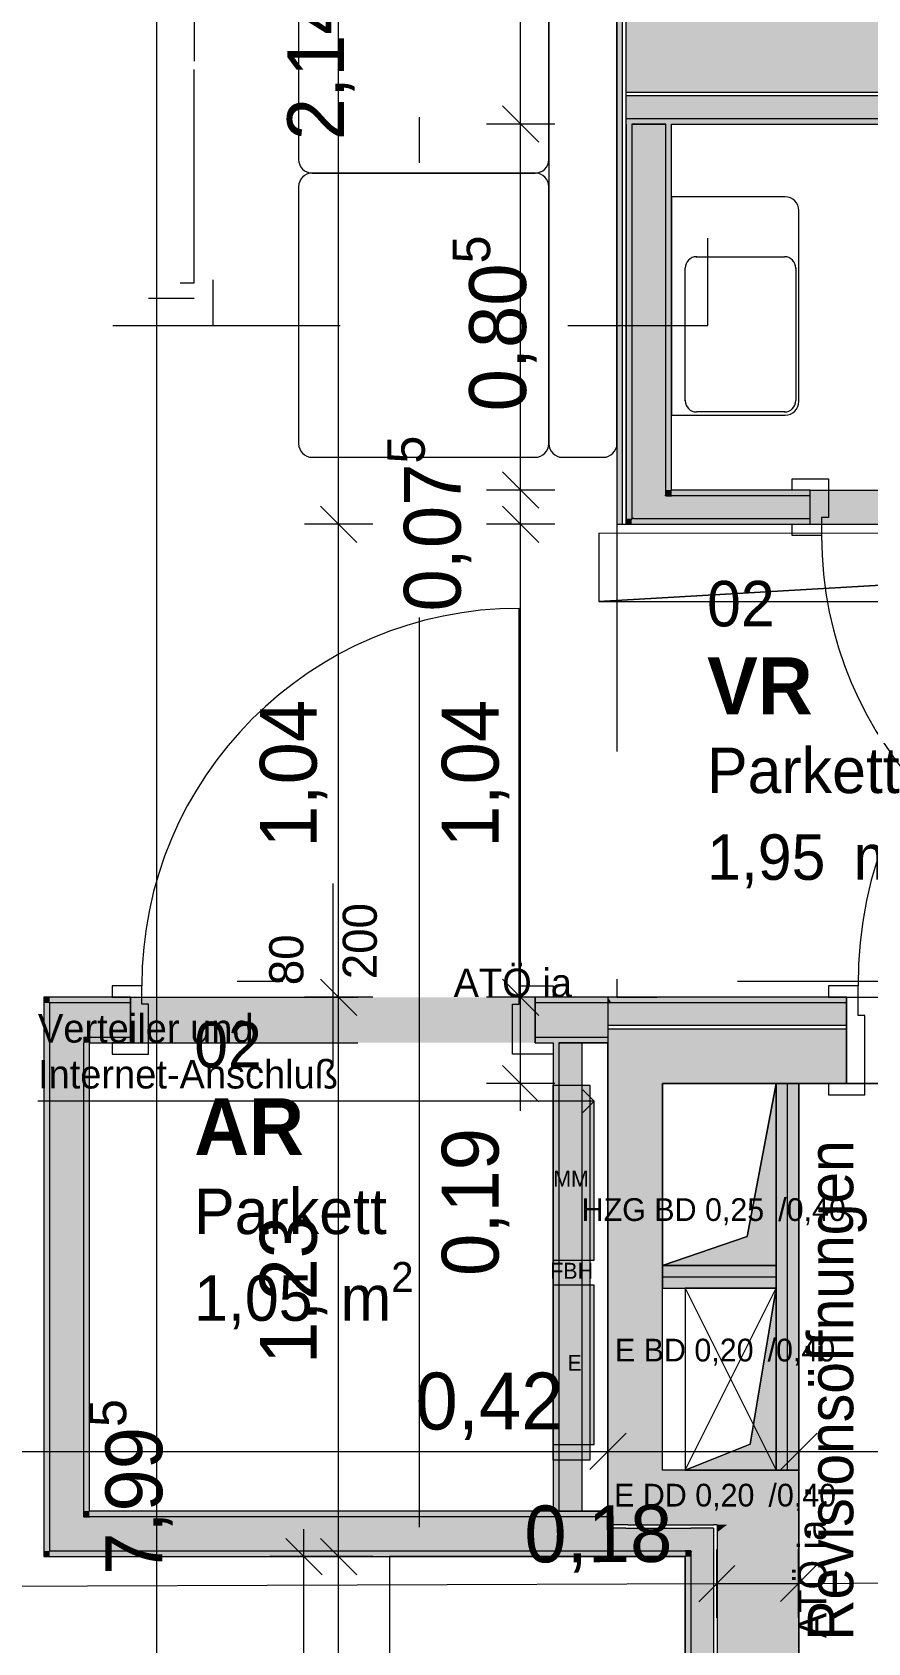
# Model space of a CAD drawing. Header units: metres. Extents: x -3 to 171, y -23 to 41.
# Drawn here: x 5.149 to 6.986, y -7.455 to -3.913 of the extents above; entities that cross this region are included whole.
import ezdxf

# ---------------------------------------------------------------- set-up
doc = ezdxf.new("R2010")
doc.units = ezdxf.units.M
doc.header["$MEASUREMENT"] = 0
for name, pattern in [('Achse', [0.004, 0.002, -0.001, 0, -0.001]), ('Strichlinie eng', [0.002, 0.0015, -0.0005]), ('UNSICHTBAR', [0.4, 0, -0.4]), ('Untersicht', [0.001, 0.0005, -0.0005])]:
    doc.linetypes.add(name, pattern=pattern)
for name, color, linetype in [('5._2.DG PP STG1_1_000 Achsraster', 7, 'Continuous'), ('5._2.DG PP STG1_1_120 Wand Innen tragend', 7, 'Continuous'), ('5._2.DG PP STG1_1_130 Wand Innen', 7, 'Continuous'), ('5._2.DG PP STG1_1_135 Wand Vorsatzschale', 7, 'Continuous'), ('5._2.DG PP STG1_1_170 Schachtwände', 7, 'Continuous'), ('5._2.DG PP STG1_1_220 Bodenaufbau', 7, 'Continuous'), ('5._2.DG PP STG1_1_230 Decke abgehaengt', 7, 'Continuous'), ('5._2.DG PP STG1_1_270 Deckendurchbruchsymbol', 7, 'Continuous'), ('5._2.DG PP STG1_1_310 Dachkonstruktion massiv', 7, 'Continuous'), ('5._2.DG PP STG1_1_325 Dachfenster', 7, 'Continuous'), ('5._2.DG PP STG1_1_510 Möblierung', 7, 'Continuous'), ('5._2.DG PP STG1_1_530 Küche', 7, 'Continuous'), ('5._2.DG PP STG1_1_540 Sanitäreinrichtung', 7, 'Continuous'), ('5._2.DG PP STG1_1_620 Haustechnik Installation', 7, 'Continuous'), ('5._2.DG PP STG1_1_630 Elektrische Installation', 7, 'Continuous'), ('5._2.DG PP STG1_1_810 Raum', 7, 'Continuous'), ('5._2.DG PP STG1_1_815 Raumbegrenzung', 7, 'Continuous'), ('5._2.DG PP STG1_1_915 Allgemein Beschriftung.x', 7, 'Continuous'), ('5._2.DG PP STG1_1_945 Einreichplan Beschriftung', 7, 'Continuous'), ('5._2.DG PP STG1_1_950 Polierplan Bemaßung', 7, 'Continuous'), ('5._2.DG PP STG1_1_950-1 Polierplan Bemaßung Küche', 7, 'Continuous')]:
    doc.layers.add(name, color=color, linetype=linetype)
doc.styles.add('ERSTELLTER_STIL_2', font='')
doc.styles.add('ERSTELLTER_STIL_5', font='', dxfattribs={"width": 0.936868})
doc.styles.add('ERSTELLTER_STIL_6', font='')
doc.styles.get('ERSTELLTER_STIL_2').set_extended_font_data('Eurostile')
doc.styles.get('ERSTELLTER_STIL_5').set_extended_font_data('Eurostile')
doc.styles.get('ERSTELLTER_STIL_6').set_extended_font_data('Eurostile', bold=True)

msp = doc.modelspace()

# ---------------------------------------------------------------- hatches: boundary and pattern name
at = {"layer": '5._2.DG PP STG1_1_120 Wand Innen tragend', "linetype": 'Continuous', "lineweight": 13, "true_color": 0x3f7f02}
for points in [[(6.455, -4.045), (8.445, -4.045), (8.445, -3.865), (6.455, -3.865)], [(6.415, -6.105), (6.415, -6.225), (6.535, -6.225), (6.4592, -6.105)], [(6.4592, -6.105), (6.535, -6.225), (6.535, -6.105)], [(6.94, -6.105), (6.535, -6.105), (6.535, -6.225), (6.94, -6.225)], [(6.535, -7.075), (6.535, -6.225), (6.415, -6.225), (6.415, -7.075)], [(6.415, -7.195), (6.4592, -7.195), (6.535, -7.075), (6.415, -7.075)], [(6.535, -7.075), (6.4592, -7.195), (6.535, -7.195)], [(6.655, -7.075), (6.535, -7.075), (6.535, -7.195), (6.655, -7.195)], [(6.655, -7.075), (6.655, -7.195), (6.6771, -7.195), (6.835, -7.075)], [(6.6771, -7.195), (6.835, -7.195), (6.835, -7.075)], [(6.655, -7.2025), (6.6672, -7.2025), (6.6771, -7.195), (6.655, -7.195)], [(6.835, -10.845), (6.835, -7.195), (6.6771, -7.195), (6.655, -7.2118), (6.655, -10.845)], [(6.655, -7.2118), (6.6672, -7.2025), (6.655, -7.2025)]]:
    msp.add_hatch(color=76, dxfattribs=at).paths.add_polyline_path(points)
at = {"layer": '5._2.DG PP STG1_1_120 Wand Innen tragend', "linetype": 'Continuous', "lineweight": 13, "true_color": 0xffaa00}
for points in [[(6.455, -4.1025), (8.445, -4.1025), (8.445, -4.0525), (6.455, -4.0525)], [(6.4545, -6.0975), (6.4229, -6.0475), (6.415, -6.0475), (6.415, -6.0975)], [(6.4229, -6.0475), (6.4545, -6.0975), (6.94, -6.0975), (6.94, -6.0475)], [(6.4229, -7.2525), (6.4545, -7.2025), (6.415, -7.2025), (6.415, -7.2525)], [(6.5975, -7.2025), (6.4545, -7.2025), (6.4229, -7.2525), (6.5975, -7.2525)], [(6.6475, -7.2025), (6.5975, -7.2025), (6.5975, -7.2525), (6.6014, -7.2525), (6.6475, -7.2175)], [(6.6475, -7.2525), (6.6475, -7.2175), (6.6014, -7.2525)], [(6.5975, -7.2555), (6.6014, -7.2525), (6.5975, -7.2525)], [(6.6475, -10.845), (6.6475, -7.2525), (6.6014, -7.2525), (6.5975, -7.2555), (6.5975, -10.845)]]:
    msp.add_hatch(color=40, dxfattribs=at).paths.add_polyline_path(points)
at = {"layer": '5._2.DG PP STG1_1_120 Wand Innen tragend', "linetype": 'Continuous', "lineweight": 13, "true_color": 0xfb02fe}
for points in [[(6.455, -4.115), (8.445, -4.115), (8.445, -4.1025), (6.455, -4.1025)], [(6.415, -6.0475), (6.4229, -6.0475), (6.415, -6.035)], [(6.415, -6.035), (6.4229, -6.0475), (6.94, -6.0475), (6.94, -6.035)], [(6.4229, -7.2525), (6.415, -7.2525), (6.415, -7.265)], [(6.585, -7.2525), (6.4229, -7.2525), (6.415, -7.265), (6.585, -7.265)], [(6.585, -7.2525), (6.585, -7.265), (6.5975, -7.2555), (6.5975, -7.2525)], [(6.5975, -7.2555), (6.585, -7.265), (6.5975, -7.265)], [(6.5975, -10.845), (6.5975, -7.265), (6.585, -7.265), (6.585, -10.845)]]:
    msp.add_hatch(color=6, dxfattribs=at).paths.add_polyline_path(points)
at = {"layer": '5._2.DG PP STG1_1_130 Wand Innen', "linetype": 'Continuous', "lineweight": 13, "true_color": 0xfb02fe}
for points in [[(6.435, -1.9978), (6.435, -4.995), (6.4475, -4.995), (6.4475, -1.9978)], [(6.4675, -4.9825), (6.4675, -4.115), (6.455, -4.115), (6.455, -4.9825)], [(6.555, -4.92), (6.555, -4.115), (6.5425, -4.115), (6.5425, -4.92)], [(6.555, -4.92), (6.5425, -4.9294), (6.5425, -4.9325), (6.555, -4.9325)], [(6.5425, -4.9294), (6.555, -4.92), (6.5425, -4.92)], [(6.555, -4.92), (6.555, -4.9325), (6.86, -4.9325), (6.86, -4.92)], [(6.4675, -4.9825), (6.455, -4.9825), (6.455, -4.995), (6.4675, -4.9856)], [(6.455, -4.995), (6.4675, -4.995), (6.4675, -4.9856)], [(6.4675, -4.9825), (6.4675, -4.9856), (6.4717, -4.9825)], [(6.4675, -4.9856), (6.4675, -4.995), (6.86, -4.995), (6.86, -4.9825), (6.4717, -4.9825)], [(5.1875, -6.0475), (5.175, -6.035), (5.175, -6.0475)], [(5.1875, -6.035), (5.175, -6.035), (5.1875, -6.0475)], [(5.1875, -7.2525), (5.1875, -6.0475), (5.175, -6.0475), (5.175, -7.2525)], [(5.1875, -6.035), (5.1875, -6.0475), (5.365, -6.0475), (5.365, -6.035)], [(6.255, -6.035), (6.255, -6.0475), (6.415, -6.0475), (6.415, -6.035)], [(5.275, -6.135), (5.2625, -6.1225), (5.2625, -6.135)], [(5.275, -6.1225), (5.2625, -6.1225), (5.275, -6.135)], [(5.365, -6.1225), (5.275, -6.1225), (5.275, -6.135), (5.365, -6.135)], [(6.415, -6.1225), (6.255, -6.1225), (6.255, -6.135), (6.415, -6.135)], [(5.275, -7.165), (5.275, -6.135), (5.2625, -6.135), (5.2625, -7.165)], [(5.275, -7.165), (5.2625, -7.1775), (5.275, -7.1775)], [(5.2625, -7.165), (5.2625, -7.1775), (5.275, -7.165)], [(5.275, -7.1775), (6.415, -7.1775), (6.415, -7.165), (5.275, -7.165)], [(5.1875, -7.2525), (5.175, -7.265), (5.1875, -7.265)], [(5.175, -7.2525), (5.175, -7.265), (5.1875, -7.2525)], [(5.1875, -7.265), (6.415, -7.265), (6.415, -7.2525), (5.1875, -7.2525)]]:
    msp.add_hatch(color=6, dxfattribs=at).paths.add_polyline_path(points)
at = {"layer": '5._2.DG PP STG1_1_130 Wand Innen', "linetype": 'Continuous', "lineweight": 13, "true_color": 0xffaa00}
for points in [[(6.5383, -4.9325), (6.5425, -4.9294), (6.5425, -4.115), (6.4675, -4.115), (6.4675, -4.9325)], [(6.4675, -4.9325), (6.4675, -4.9825), (6.4717, -4.9825), (6.5383, -4.9325)], [(6.5425, -4.9325), (6.5383, -4.9325), (6.4717, -4.9825), (6.5425, -4.9825)], [(6.5425, -4.9294), (6.5383, -4.9325), (6.5425, -4.9325)], [(6.5425, -4.9825), (6.86, -4.9825), (6.86, -4.9325), (6.5425, -4.9325)], [(5.2625, -6.1225), (5.1875, -6.0475), (5.1875, -6.1225)], [(5.2625, -6.0475), (5.1875, -6.0475), (5.2625, -6.1225)], [(5.2625, -6.1225), (5.365, -6.1225), (5.365, -6.0475), (5.2625, -6.0475)], [(6.255, -6.1225), (6.415, -6.1225), (6.415, -6.0475), (6.255, -6.0475)], [(5.2625, -7.1775), (5.2625, -6.1225), (5.1875, -6.1225), (5.1875, -7.1775)], [(5.2625, -7.1775), (5.1875, -7.2525), (5.2625, -7.2525)], [(5.1875, -7.1775), (5.1875, -7.2525), (5.2625, -7.1775)], [(5.2625, -7.2525), (6.415, -7.2525), (6.415, -7.1775), (5.2625, -7.1775)]]:
    msp.add_hatch(color=40, dxfattribs=at).paths.add_polyline_path(points)
at = {"layer": '5._2.DG PP STG1_1_130 Wand Innen', "linetype": 'Continuous', "lineweight": 0, "true_color": 0xffffff}
for points in [[(7.75, -4.995), (7.75, -4.92), (6.86, -4.92), (6.86, -4.995)], [(6.255, -6.135), (6.255, -6.035), (5.365, -6.035), (5.365, -6.135)]]:
    msp.add_hatch(color=7, dxfattribs=at).paths.add_polyline_path(points)
at = {"layer": '5._2.DG PP STG1_1_135 Wand Vorsatzschale', "linetype": 'Continuous', "lineweight": 13, "true_color": 0xfb02fe}
msp.add_hatch(color=6, dxfattribs=at).paths.add_polyline_path([(6.295, -6.135), (6.295, -7.165), (6.3075, -7.165), (6.3075, -6.135)])
at = {"layer": '5._2.DG PP STG1_1_135 Wand Vorsatzschale', "linetype": 'Continuous', "lineweight": 13, "true_color": 0xffaa00}
msp.add_hatch(color=40, dxfattribs=at).paths.add_polyline_path([(6.3075, -6.135), (6.3075, -7.165), (6.3575, -7.165), (6.3575, -6.135)])
at = {"layer": '5._2.DG PP STG1_1_170 Schachtwände', "linetype": 'Continuous', "lineweight": 13, "true_color": 0xfb02fe}
for points in [[(6.81, -7.075), (6.81, -6.225), (6.785, -6.225), (6.785, -7.075)], [(6.835, -7.075), (6.835, -6.225), (6.81, -6.225), (6.81, -7.075)], [(6.535, -6.65), (6.785, -6.65), (6.785, -6.625), (6.535, -6.625)], [(6.535, -6.675), (6.785, -6.675), (6.785, -6.65), (6.535, -6.65)]]:
    msp.add_hatch(color=6, dxfattribs=at).paths.add_polyline_path(points)
at = {"layer": '5._2.DG PP STG1_1_270 Deckendurchbruchsymbol', "linetype": 'Continuous', "lineweight": 0}
for points in [[(6.535, -6.625), (6.785, -6.625), (6.785, -6.225), (6.7211, -6.5611)], [(6.585, -7.075), (6.785, -7.075), (6.785, -6.675), (6.7279, -7.0179)]]:
    msp.add_hatch(color=8, dxfattribs=at).paths.add_polyline_path(points)
at = {"layer": '5._2.DG PP STG1_1_620 Haustechnik Installation', "linetype": 'Continuous', "lineweight": 0, "true_color": 0x3f0000}
msp.add_hatch(color=18, dxfattribs=at).paths.add_polyline_path([(6.375, -6.2283), (6.295, -6.2283), (6.295, -7.0533), (6.375, -7.0533)])
at = {"layer": '5._2.DG PP STG1_1_630 Elektrische Installation', "linetype": 'Continuous', "lineweight": 0, "true_color": 0x3f1b00}
for points in [[(6.385, -6.2633), (6.295, -6.2633), (6.295, -6.6133), (6.385, -6.6133)], [(6.385, -6.6683), (6.295, -6.6683), (6.295, -7.0183), (6.385, -7.0183)]]:
    msp.add_hatch(color=28, dxfattribs=at).paths.add_polyline_path(points)

# ---------------------------------------------------------------- linework, layer by layer
at = {"layer": '5._2.DG PP STG1_1_000 Achsraster', "color": 5, "linetype": 'Achse', "lineweight": 0, "ltscale": 1000}
for p, q in [((6, 3), (6, -22.5231)), ((-1.5, -6), (21, -6))]:
    msp.add_line(p, q, dxfattribs=at)
at = {"layer": '5._2.DG PP STG1_1_120 Wand Innen tragend', "color": 7, "linetype": 'Continuous', "lineweight": 18, "ltscale": 1000}
for p, q in [((6.455, -4.045), (8.445, -4.045)), ((6.4592, -6.105), (6.415, -6.105)), ((6.535, -6.105), (6.4592, -6.105)), ((6.94, -6.105), (6.535, -6.105)), ((6.94, -6.225), (6.94, -6.105)), ((6.94, -6.225), (6.94, -6.105)), ((6.94, -6.225), (6.94, -6.105)), ((6.4592, -7.195), (6.415, -7.195)), ((6.4592, -7.195), (6.415, -7.195)), ((6.4592, -7.195), (6.535, -7.195)), ((6.4592, -7.195), (6.535, -7.195)), ((6.535, -7.195), (6.6475, -7.195)), ((6.655, -7.195), (6.6475, -7.195)), ((6.655, -7.195), (6.6475, -7.195)), ((6.655, -7.195), (6.655, -7.2025)), ((6.655, -7.2025), (6.655, -7.2118)), ((6.655, -7.2118), (6.655, -10.845))]:
    msp.add_line(p, q, dxfattribs=at)
at = {"layer": '5._2.DG PP STG1_1_120 Wand Innen tragend', "color": 7, "linetype": 'Continuous', "lineweight": 13, "ltscale": 1000}
for p, q in [((6.455, -4.0525), (8.445, -4.0525)), ((6.455, -4.1025), (8.445, -4.1025)), ((6.965, -6.01), (6.9, -6.01)), ((6.9, -6.01), (6.9, -6.035)), ((6.965, -6.075), (6.965, -6.01)), ((6.4229, -6.0475), (6.415, -6.0475)), ((6.94, -6.0475), (6.4229, -6.0475)), ((6.9, -6.035), (6.94, -6.035)), ((6.94, -6.0475), (6.94, -6.035)), ((6.94, -6.035), (6.94, -6.225)), ((6.94, -6.0475), (6.94, -6.035)), ((6.94, -6.0475), (6.94, -6.035)), ((6.94, -6.0975), (6.94, -6.0475)), ((6.94, -6.0975), (6.94, -6.0475)), ((6.94, -6.0975), (6.94, -6.0475)), ((6.98, -6.075), (6.965, -6.075)), ((6.98, -6.25), (6.98, -6.075)), ((6.4545, -6.0975), (6.415, -6.0975)), ((6.94, -6.0975), (6.4545, -6.0975)), ((6.94, -6.105), (6.94, -6.0975)), ((6.94, -6.105), (6.94, -6.0975)), ((6.94, -6.105), (6.94, -6.0975)), ((6.94, -6.225), (6.9, -6.225)), ((6.9, -6.225), (6.9, -6.25)), ((6.9, -6.25), (6.98, -6.25)), ((6.4545, -7.2025), (6.415, -7.2025)), ((6.4545, -7.2025), (6.5975, -7.2025)), ((6.6475, -7.2025), (6.5975, -7.2025)), ((6.6475, -7.2025), (6.5975, -7.2025)), ((6.6475, -7.2025), (6.6475, -7.2175)), ((6.6475, -7.2175), (6.6475, -10.845)), ((6.4229, -7.2525), (6.415, -7.2525)), ((6.4229, -7.2525), (6.585, -7.2525)), ((6.5975, -7.2525), (6.585, -7.2525)), ((6.5975, -7.2525), (6.585, -7.2525)), ((6.5975, -7.2525), (6.5975, -7.2555)), ((6.5975, -7.2555), (6.5975, -10.845))]:
    msp.add_line(p, q, dxfattribs=at)
at = {"layer": '5._2.DG PP STG1_1_120 Wand Innen tragend', "color": 8, "linetype": 'Continuous', "lineweight": 13, "ltscale": 1000}
for p, q in [((6.94, -6.035), (7.93, -6.035)), ((6.94, -6.225), (7.93, -6.225))]:
    msp.add_line(p, q, dxfattribs=at)
at = {"layer": '5._2.DG PP STG1_1_120 Wand Innen tragend', "color": 7, "linetype": 'Continuous', "lineweight": 18, "ltscale": 1000, "flags": 128}
for points in [[(6.455, -4.045), (6.455, -3.865)], [(6.415, -6.105), (6.415, -6.225)], [(6.415, -6.225), (6.415, -7.195)], [(6.535, -6.225), (6.94, -6.225)], [(6.535, -7.075), (6.535, -6.225)], [(6.655, -7.075), (6.535, -7.075)], [(6.835, -7.075), (6.655, -7.075)], [(6.835, -8.775), (6.835, -7.075)]]:
    msp.add_lwpolyline(points, dxfattribs=at)
at = {"layer": '5._2.DG PP STG1_1_120 Wand Innen tragend', "color": 7, "linetype": 'Continuous', "lineweight": 13, "ltscale": 1000, "flags": 128}
for points in [[(6.455, -4.0525), (6.455, -4.045)], [(6.455, -4.1025), (6.455, -4.0525)], [(6.455, -4.115), (6.455, -4.1025)], [(6.4675, -4.115), (6.5425, -4.115)], [(6.555, -4.115), (8.245, -4.115)], [(6.415, -6.035), (6.415, -6.0475)], [(6.94, -6.035), (6.415, -6.035)], [(6.415, -6.0475), (6.415, -6.0975)], [(6.415, -6.0975), (6.415, -6.105)], [(6.415, -7.2025), (6.415, -7.195)], [(6.415, -7.2525), (6.415, -7.2025)], [(6.415, -7.265), (6.415, -7.2525)], [(6.415, -7.265), (6.585, -7.265)], [(6.585, -7.265), (6.585, -10.845)]]:
    msp.add_lwpolyline(points, dxfattribs=at)
at = {"layer": '5._2.DG PP STG1_1_120 Wand Innen tragend', "color": 7, "linetype": 'Continuous', "lineweight": 13, "ltscale": 1000}
msp.add_arc((7.895, -6.01), 0.93, 90, 180, dxfattribs=at)
at = {"layer": '5._2.DG PP STG1_1_130 Wand Innen', "color": 7, "linetype": 'Continuous', "lineweight": 18, "ltscale": 1000}
for p, q in [((6.4475, -4.995), (6.4475, -1.9978)), ((6.4675, -4.115), (6.4675, -4.9325)), ((6.5425, -4.9294), (6.5425, -4.115)), ((6.86, -4.9325), (6.86, -4.92)), ((6.86, -4.9325), (6.86, -4.92)), ((6.86, -4.9325), (6.86, -4.92)), ((6.4675, -4.9325), (6.4675, -4.9825)), ((6.5425, -4.9325), (6.5425, -4.9294)), ((6.5425, -4.9325), (6.555, -4.9325)), ((6.5425, -4.9325), (6.555, -4.9325)), ((6.86, -4.9325), (6.555, -4.9325)), ((6.86, -4.9825), (6.86, -4.9325)), ((6.86, -4.9825), (6.86, -4.9325)), ((6.86, -4.9825), (6.86, -4.9325)), ((6.4717, -4.9825), (6.4675, -4.9825)), ((6.4717, -4.9825), (6.4675, -4.9825)), ((6.4717, -4.9825), (6.5425, -4.9825)), ((6.4717, -4.9825), (6.5425, -4.9825)), ((6.5425, -4.9825), (6.86, -4.9825)), ((6.86, -4.995), (6.86, -4.9825)), ((6.86, -4.995), (6.86, -4.9825)), ((6.86, -4.995), (6.86, -4.9825)), ((5.1875, -6.0475), (5.1875, -6.1225)), ((5.2625, -6.0475), (5.1875, -6.0475)), ((5.1875, -6.0475), (5.1875, -6.1225)), ((5.365, -6.0475), (5.2625, -6.0475)), ((5.365, -6.0475), (5.365, -6.035)), ((5.365, -6.0475), (5.365, -6.035)), ((5.365, -6.0475), (5.365, -6.035)), ((5.365, -6.1225), (5.365, -6.0475)), ((5.365, -6.1225), (5.365, -6.0475)), ((5.365, -6.1225), (5.365, -6.0475)), ((6.255, -6.0475), (6.255, -6.035)), ((6.255, -6.0475), (6.255, -6.035)), ((6.255, -6.0475), (6.255, -6.035)), ((6.415, -6.0475), (6.255, -6.0475)), ((6.255, -6.1225), (6.255, -6.0475)), ((6.255, -6.1225), (6.255, -6.0475)), ((6.255, -6.1225), (6.255, -6.0475)), ((5.1875, -6.1225), (5.1875, -7.1775)), ((5.2625, -6.1225), (5.2625, -6.135)), ((5.2625, -6.1225), (5.365, -6.1225)), ((5.2625, -6.1225), (5.2625, -6.135)), ((5.365, -6.135), (5.365, -6.1225)), ((5.365, -6.135), (5.365, -6.1225)), ((5.365, -6.135), (5.365, -6.1225)), ((6.255, -6.1225), (6.415, -6.1225)), ((6.255, -6.135), (6.255, -6.1225)), ((6.255, -6.135), (6.255, -6.1225)), ((6.255, -6.135), (6.255, -6.1225)), ((5.2625, -7.1775), (5.2625, -6.135)), ((5.1875, -7.1775), (5.1875, -7.2525)), ((5.2625, -7.1775), (5.275, -7.1775)), ((5.2625, -7.1775), (5.275, -7.1775)), ((6.415, -7.1775), (5.275, -7.1775)), ((5.1875, -7.2525), (5.2625, -7.2525)), ((5.1875, -7.2525), (5.2625, -7.2525)), ((5.2625, -7.2525), (6.415, -7.2525))]:
    msp.add_line(p, q, dxfattribs=at)
at = {"layer": '5._2.DG PP STG1_1_130 Wand Innen', "color": 7, "linetype": 'Continuous', "lineweight": 13, "ltscale": 1000}
for p, q in [((6.82, -4.92), (6.82, -4.895)), ((6.82, -4.895), (6.9, -4.895)), ((6.86, -4.92), (6.82, -4.92)), ((6.86, -4.995), (6.86, -4.92)), ((6.9, -4.895), (6.9, -4.98)), ((6.9, -4.98), (6.885, -4.98)), ((6.885, -4.98), (6.885, -5.02)), ((6.82, -5.02), (6.82, -4.995)), ((6.82, -4.995), (6.86, -4.995)), ((6.885, -5.02), (6.82, -5.02)), ((6.22, -6.01), (6.22, -5.18)), ((5.81, -5.785), (5.81, -6.185)), ((5.39, -6.01), (5.325, -6.01)), ((5.325, -6.01), (5.325, -6.035)), ((5.39, -6.05), (5.39, -6.01)), ((6.22, -6.05), (6.22, -6.01)), ((6.22, -6.01), (6.295, -6.01)), ((6.295, -6.01), (6.295, -6.035)), ((5.325, -6.035), (5.365, -6.035)), ((5.365, -6.035), (5.365, -6.135)), ((5.405, -6.05), (5.39, -6.05)), ((5.405, -6.16), (5.405, -6.05)), ((6.205, -6.16), (6.205, -6.05)), ((6.205, -6.05), (6.22, -6.05)), ((6.295, -6.035), (6.255, -6.035)), ((6.255, -6.035), (6.255, -6.135)), ((5.365, -6.135), (5.325, -6.135)), ((5.325, -6.135), (5.325, -6.16)), ((5.325, -6.16), (5.405, -6.16)), ((6.295, -6.16), (6.205, -6.16)), ((6.255, -6.135), (6.295, -6.135)), ((6.295, -6.135), (6.295, -6.16))]:
    msp.add_line(p, q, dxfattribs=at)
at = {"layer": '5._2.DG PP STG1_1_130 Wand Innen', "color": 8, "linetype": 'Untersicht', "lineweight": 13, "ltscale": 1000}
for p, q in [((6.86, -4.92), (7.75, -4.92)), ((6.86, -4.995), (7.75, -4.995)), ((5.365, -6.035), (6.255, -6.035)), ((5.365, -6.135), (6.255, -6.135))]:
    msp.add_line(p, q, dxfattribs=at)
at = {"layer": '5._2.DG PP STG1_1_130 Wand Innen', "color": 7, "linetype": 'Continuous', "lineweight": 18, "ltscale": 1000, "flags": 128}
for points in [[(6.435, -1.9978), (6.435, -4.995)], [(6.455, -4.995), (6.455, -1.9978)], [(6.455, -4.115), (6.455, -4.995)], [(6.5425, -4.115), (6.4675, -4.115)], [(6.555, -4.92), (6.555, -4.115)], [(6.86, -4.92), (6.555, -4.92)], [(6.435, -4.995), (6.4475, -4.995)], [(6.4475, -4.995), (6.455, -4.995)], [(6.455, -4.995), (6.4675, -4.995)], [(6.4675, -4.995), (6.86, -4.995)], [(5.175, -6.035), (5.175, -6.0475)], [(5.365, -6.035), (5.175, -6.035)], [(5.175, -6.0475), (5.175, -7.265)], [(6.415, -6.035), (6.255, -6.035)], [(6.415, -6.035), (6.415, -6.0475)], [(6.415, -6.0475), (6.415, -6.1225)], [(6.415, -6.1225), (6.415, -6.135)], [(5.275, -6.135), (5.365, -6.135)], [(5.275, -7.165), (5.275, -6.135)], [(6.255, -6.135), (6.295, -6.135)], [(6.3075, -6.135), (6.415, -6.135)], [(6.415, -7.165), (5.275, -7.165)], [(6.415, -7.1775), (6.415, -7.165)], [(6.415, -7.2525), (6.415, -7.1775)], [(6.415, -7.265), (6.415, -7.2525)], [(5.175, -7.265), (5.1875, -7.265)], [(5.1875, -7.265), (6.415, -7.265)]]:
    msp.add_lwpolyline(points, dxfattribs=at)
at = {"layer": '5._2.DG PP STG1_1_130 Wand Innen', "color": 7, "linetype": 'Continuous', "lineweight": 13, "ltscale": 1000}
for centre, start, end in [((7.715, -5.02), 180, 270), ((6.22, -6.01), 90, 180)]:
    msp.add_arc(centre, 0.83, start, end, dxfattribs=at)
at = {"layer": '5._2.DG PP STG1_1_135 Wand Vorsatzschale', "color": 7, "linetype": 'Continuous', "lineweight": 18, "ltscale": 1000}
for p, q in [((6.3075, -6.135), (6.3075, -7.165)), ((6.3575, -6.135), (6.3575, -7.165))]:
    msp.add_line(p, q, dxfattribs=at)
at = {"layer": '5._2.DG PP STG1_1_135 Wand Vorsatzschale', "color": 7, "linetype": 'Continuous', "lineweight": 18, "ltscale": 1000, "flags": 128}
for points in [[(6.295, -6.135), (6.295, -7.165)], [(6.415, -6.135), (6.3075, -6.135)], [(6.415, -7.165), (6.415, -6.135)], [(6.295, -7.165), (6.415, -7.165)]]:
    msp.add_lwpolyline(points, dxfattribs=at)
at = {"layer": '5._2.DG PP STG1_1_170 Schachtwände', "color": 7, "linetype": 'Continuous', "lineweight": 18, "ltscale": 1000}
for p, q in [((6.81, -7.075), (6.81, -6.225)), ((6.535, -6.65), (6.785, -6.65))]:
    msp.add_line(p, q, dxfattribs=at)
at = {"layer": '5._2.DG PP STG1_1_170 Schachtwände', "color": 7, "linetype": 'Continuous', "lineweight": 18, "ltscale": 1000, "flags": 128}
for points in [[(6.835, -6.225), (6.785, -6.225)], [(6.785, -6.225), (6.785, -7.075)], [(6.835, -7.075), (6.835, -6.225)], [(6.785, -6.625), (6.535, -6.625)], [(6.535, -6.625), (6.535, -6.675)], [(6.785, -6.675), (6.785, -6.625)], [(6.535, -6.675), (6.785, -6.675)], [(6.785, -7.075), (6.835, -7.075)]]:
    msp.add_lwpolyline(points, dxfattribs=at)
at = {"layer": '5._2.DG PP STG1_1_220 Bodenaufbau', "color": 7, "linetype": 'Continuous', "lineweight": 13, "ltscale": 1000, "true_color": 0xf4f4f4, "flags": 128}
for points in [[(11.975, -8.775), (6.835, -8.775), (6.835, -6.225), (8.295, -6.225), (8.295, -5.925), (8.745, -5.925), (8.745, -3.865), (11.085, -3.865), (11.085, -6.225), (10.925, -6.225), (10.925, -7.535), (11.975, -7.535)], [(7.985, -6.225), (6.835, -6.225), (6.835, -8.775), (8.055, -8.775), (8.055, -7.555), (7.985, -7.555)]]:
    msp.add_lwpolyline(points, close=True, dxfattribs=at)
at = {"layer": '5._2.DG PP STG1_1_230 Decke abgehaengt', "color": 8, "linetype": 'Untersicht', "lineweight": 13, "ltscale": 1000, "flags": 128}
msp.add_lwpolyline([(6.835, -8.775), (8.1691, -8.775), (8.1691, -7.535), (8.925, -7.535), (8.925, -6.225), (6.835, -6.225)], close=True, dxfattribs=at)
at = {"layer": '5._2.DG PP STG1_1_270 Deckendurchbruchsymbol', "color": 7, "linetype": 'Strichlinie eng', "lineweight": 13, "ltscale": 1000}
for p, q in [((6.585, -7.075), (6.785, -6.675)), ((6.585, -6.675), (6.785, -7.075))]:
    msp.add_line(p, q, dxfattribs=at)
at = {"layer": '5._2.DG PP STG1_1_270 Deckendurchbruchsymbol', "color": 1, "linetype": 'Continuous', "lineweight": 0, "ltscale": 1000, "flags": 128}
for points in [[(8.333, -5.0531), (8.445, -5.0151), (6.395, -5.015), (6.395, -5.165)], [(6.395, -5.165), (8.445, -5.1651), (8.445, -5.0151), (8.333, -5.0531)]]:
    msp.add_lwpolyline(points, close=True, dxfattribs=at)
at = {"layer": '5._2.DG PP STG1_1_270 Deckendurchbruchsymbol', "color": 7, "linetype": 'Continuous', "lineweight": 13, "ltscale": 1000, "flags": 128}
for points in [[(6.7211, -6.5611), (6.785, -6.225), (6.535, -6.225), (6.535, -6.625)], [(6.535, -6.625), (6.785, -6.625), (6.785, -6.225), (6.7211, -6.5611)], [(6.7279, -7.0179), (6.785, -6.675), (6.585, -6.675), (6.585, -7.075)], [(6.585, -7.075), (6.785, -7.075), (6.785, -6.675), (6.7279, -7.0179)]]:
    msp.add_lwpolyline(points, close=True, dxfattribs=at)
at = {"layer": '5._2.DG PP STG1_1_270 Deckendurchbruchsymbol', "color": 7, "linetype": 'Strichlinie eng', "lineweight": 13, "ltscale": 1000, "flags": 128}
msp.add_lwpolyline([(6.785, -7.075), (6.785, -6.675), (6.585, -6.675), (6.585, -7.075)], close=True, dxfattribs=at)
at = {"layer": '5._2.DG PP STG1_1_310 Dachkonstruktion massiv', "color": 8, "linetype": 'Untersicht', "lineweight": 13, "ltscale": 1000, "flags": 128}
for points in [[(0.324, -3.8478), (1.075, -3.8478), (1.075, -4.4643), (2.775, -4.4643), (2.775, -3.8478), (3.805, -3.8478), (3.805, -4.4643), (5.505, -4.4643), (5.505, -3.8478), (6.455, -3.8478)], [(0.3266, -4.5578), (6.635, -4.5578), (6.635, -3.8478)]]:
    msp.add_lwpolyline(points, dxfattribs=at)
at = {"layer": '5._2.DG PP STG1_1_325 Dachfenster', "color": 255, "linetype": 'UNSICHTBAR', "lineweight": 13, "ltscale": 1000, "flags": 128}
for points in [[(5.5469, -4.5578), (5.5469, -2.8478)], [(5.505, -3.8769), (5.505, -4.4988)], [(5.505, -4.4988), (3.805, -4.4988)], [(3.7669, -4.5578), (5.5469, -4.5578)], [(3.7669, -4.5596), (5.5469, -4.5596)], [(5.5469, -4.5596), (5.5469, -4.5578)]]:
    msp.add_lwpolyline(points, dxfattribs=at)
at = {"layer": '5._2.DG PP STG1_1_510 Möblierung', "color": 8, "linetype": 'Continuous', "lineweight": 13, "ltscale": 1000, "true_color": 0x7e7f7f}
for p, q in [((5.735, -3.6278), (5.735, -4.1928)), ((6.285, -4.1928), (6.285, -3.6278)), ((6.285, -3.6278), (6.285, -4.8178)), ((6.435, -4.8178), (6.435, -3.6278)), ((5.765, -4.2228), (6.255, -4.2228)), ((6.255, -4.2228), (5.765, -4.2228)), ((5.735, -4.2528), (5.735, -4.8178)), ((6.285, -4.8178), (6.285, -4.2528)), ((5.765, -4.8478), (6.255, -4.8478)), ((6.315, -4.8478), (6.405, -4.8478))]:
    msp.add_line(p, q, dxfattribs=at)
for centre, start, end in [((5.765, -4.1928), 180, 270), ((6.255, -4.1928), 270, 0), ((5.765, -4.2528), 90, 180), ((6.255, -4.2528), 0, 90), ((5.765, -4.8178), 180, 270), ((6.255, -4.8178), 270, 0), ((6.315, -4.8178), 180, 270), ((6.405, -4.8178), 270, 0)]:
    msp.add_arc(centre, 0.03, start, end, dxfattribs=at)
at = {"layer": '5._2.DG PP STG1_1_530 Küche', "color": 150, "linetype": 'Continuous', "lineweight": 13, "ltscale": 1000, "true_color": 0x0f7ffe, "flags": 128}
msp.add_lwpolyline([(5.935, -7.265), (5.935, -7.865), (6.585, -7.865), (6.585, -7.265)], close=True, dxfattribs=at)
at = {"layer": '5._2.DG PP STG1_1_540 Sanitäreinrichtung', "color": 150, "linetype": 'Continuous', "lineweight": 13, "ltscale": 1000, "true_color": 0x0f7ffe}
for p, q in [((6.61, -4.4069), (6.8031, -4.4069)), ((6.585, -4.7232), (6.585, -4.4318)), ((6.8282, -4.4318), (6.8282, -4.7232)), ((6.8031, -4.7481), (6.61, -4.7481))]:
    msp.add_line(p, q, dxfattribs=at)
at = {"layer": '5._2.DG PP STG1_1_540 Sanitäreinrichtung', "color": 150, "linetype": 'Continuous', "lineweight": 13, "ltscale": 1000, "true_color": 0x0f7ffe, "flags": 128}
msp.add_lwpolyline([(6.555, -4.275), (6.555, -4.755), (6.805, -4.755, 0.414214), (6.835, -4.725), (6.835, -4.305, 0.414214), (6.805, -4.275)], format="xyb", close=True, dxfattribs=at)
at = {"layer": '5._2.DG PP STG1_1_540 Sanitäreinrichtung', "color": 150, "linetype": 'Continuous', "lineweight": 13, "ltscale": 1000, "true_color": 0x0f7ffe}
for centre, start, end in [((6.61, -4.4318), 90, 180), ((6.8031, -4.4318), 0, 90), ((6.61, -4.7232), 180, 270), ((6.8031, -4.7232), 270, 0)]:
    msp.add_arc(centre, 0.025, start, end, dxfattribs=at)
for p in [(6.61, -4.4069), (6.8282, -4.4318), (6.585, -4.7232), (6.8031, -4.7481)]:
    msp.add_point(p, dxfattribs=at)
at = {"layer": '5._2.DG PP STG1_1_620 Haustechnik Installation', "color": 7, "linetype": 'Continuous', "lineweight": 13, "ltscale": 1000}
for p, q in [((6.295, -7.0533), (6.295, -6.2283)), ((6.295, -6.2283), (6.375, -6.2283)), ((6.375, -6.2283), (6.375, -7.0533)), ((6.375, -7.0533), (6.295, -7.0533))]:
    msp.add_line(p, q, dxfattribs=at)
at = {"layer": '5._2.DG PP STG1_1_630 Elektrische Installation', "color": 7, "linetype": 'Continuous', "lineweight": 13, "ltscale": 1000, "flags": 128}
for points in [[(6.385, -6.2633), (6.295, -6.2633), (6.295, -6.6133), (6.385, -6.6133)], [(6.385, -6.6683), (6.295, -6.6683), (6.295, -7.0183), (6.385, -7.0183)]]:
    msp.add_lwpolyline(points, close=True, dxfattribs=at)
at = {"layer": '5._2.DG PP STG1_1_815 Raumbegrenzung', "color": 8, "linetype": 'Continuous', "lineweight": 13, "ltscale": 1000}
msp.add_line((6.455, -4.045), (6.455, -1.705), dxfattribs=at)
at = {"layer": '5._2.DG PP STG1_1_815 Raumbegrenzung', "color": 8, "linetype": 'Untersicht', "lineweight": 13, "ltscale": 1000, "flags": 128}
msp.add_lwpolyline([(6.435, -4.995), (6.435, -6.035), (6.5237, -6.035)], dxfattribs=at)
at = {"layer": '5._2.DG PP STG1_1_945 Einreichplan Beschriftung', "color": 92, "linetype": 'Continuous', "lineweight": 13, "ltscale": 1000}
for p, q in [((5.8524, -6.2633), (5.1619, -6.2633)), ((6.2321, -6.2633), (5.8524, -6.2633)), ((6.385, -6.2633), (6.2321, -6.2633)), ((6.385, -6.2633), (6.36, -6.2383)), ((6.385, -6.2633), (6.36, -6.2883))]:
    msp.add_line(p, q, dxfattribs=at)
at = {"layer": '5._2.DG PP STG1_1_950 Polierplan Bemaßung', "color": 76, "linetype": 'Continuous', "lineweight": 13, "ltscale": 1000, "true_color": 0x3f7f02}
for p, q in [((5.423, -10.845), (5.423, -2.8478)), ((6.6549, -7.3995), (6.6544, -7.2495)), ((6.8344, -7.3988), (6.8339, -7.2488)), ((6.6945, -7.2844), (6.6148, -7.3647)), ((6.874, -7.2837), (6.7943, -7.364)), ((0.3369, -7.3477), (6.6547, -7.3245)), ((6.6547, -7.3245), (6.8342, -7.3238)), ((6.8342, -7.3238), (10.9248, -7.3088))]:
    msp.add_line(p, q, dxfattribs=at)
at = {"layer": '5._2.DG PP STG1_1_950 Polierplan Bemaßung', "color": 6, "linetype": 'Continuous', "lineweight": 13, "ltscale": 1000, "true_color": 0xfb02fe}
for p, q in [((5.823, -4.995), (5.823, -2.8478)), ((6.223, -4.115), (6.223, -3.865)), ((6.183, -4.075), (6.263, -4.155)), ((6.298, -4.115), (6.148, -4.115)), ((6.223, -4.92), (6.223, -4.115)), ((6.183, -4.88), (6.263, -4.96)), ((6.298, -4.92), (6.148, -4.92)), ((6.223, -4.995), (6.223, -4.92)), ((5.783, -4.955), (5.863, -5.035)), ((6.183, -4.955), (6.263, -5.035)), ((5.898, -4.995), (5.748, -4.995)), ((5.823, -6.035), (5.823, -4.995)), ((6.298, -4.995), (6.148, -4.995)), ((6.223, -6.035), (6.223, -4.995)), ((5.783, -5.995), (5.863, -6.075)), ((6.183, -5.995), (6.263, -6.075)), ((5.898, -6.035), (5.748, -6.035)), ((5.823, -7.265), (5.823, -6.035)), ((6.298, -6.035), (6.148, -6.035)), ((6.223, -6.225), (6.223, -6.035)), ((6.183, -6.185), (6.263, -6.265)), ((6.298, -6.225), (6.148, -6.225)), ((6.223, -6.285), (6.223, -6.225)), ((6.415, -7.1087), (6.415, -6.9587)), ((6.835, -7.1087), (6.835, -6.9587)), ((6.455, -6.9937), (6.375, -7.0737)), ((6.875, -6.9937), (6.795, -7.0737)), ((3.755, -7.0337), (6.415, -7.0337)), ((6.415, -7.0337), (6.835, -7.0337)), ((6.835, -7.0337), (18.9617, -7.0337)), ((5.783, -7.225), (5.863, -7.305)), ((5.898, -7.265), (5.748, -7.265)), ((5.823, -10.845), (5.823, -7.265))]:
    msp.add_line(p, q, dxfattribs=at)
at = {"layer": '5._2.DG PP STG1_1_950-1 Polierplan Bemaßung Küche', "color": 150, "linetype": 'Continuous', "lineweight": 13, "ltscale": 1000, "true_color": 0x0f7ffe}
for p, q in [((5.7468, -7.265), (5.7468, -7.205)), ((5.7868, -7.305), (5.7068, -7.225)), ((5.8218, -7.265), (5.6718, -7.265)), ((5.7468, -10.845), (5.7468, -7.265))]:
    msp.add_line(p, q, dxfattribs=at)

# ---------------------------------------------------------------- texts
at = {"layer": '5._2.DG PP STG1_1_130 Wand Innen', "color": 7, "linetype": 'Continuous', "lineweight": 13, "char_height": 0.075, "attachment_point": 9, "rotation": 90, "style": 'ERSTELLTER_STIL_2'}
for s, insert in [('\\A1;{\\pqr;\\pt0;\\fEurostile|b0|i0|c0|p0;\\W1.000000;200}', (5.908, -5.828)), ('\\A1;{\\pqr;\\pt0;\\fEurostile|b0|i0|c0|p0;\\W1.000000;80}', (5.7464, -5.897))]:
    msp.add_mtext(s, dxfattribs=dict(at, insert=insert))
at = {"layer": '5._2.DG PP STG1_1_270 Deckendurchbruchsymbol', "color": 1, "linetype": 'Continuous', "lineweight": 0, "char_height": 0.05, "attachment_point": 8, "style": 'ERSTELLTER_STIL_2'}
for s, insert in [('\\A1;{\\pqc;\\pt0;\\fEurostile|b0|i0|c0|p0;\\W1.000000;HZG BD 0,25\\fEurostile|b0|i0|c0|p0;\\W1.000000;\\A1{\\H.66x;\\S^  ;}\\fEurostile|b0|i0|c0|p0;\\W1.000000; /0,40\\fEurostile|b0|i0|c0|p0;\\W1.000000;\\A1{\\H.66x;\\S^  ;}\\fEurostile|b0|i0|c0|p0;\\W1.000000;\\fEurostile|b0|i0|c0|p0;\\W1.000000;\\A1{\\H.66x;\\S^  ;}}', (6.66, -6.5416)), ('\\A1;{\\pqc;\\pt0;\\fEurostile|b0|i0|c0|p0;\\W1.000000;E BD 0,20\\fEurostile|b0|i0|c0|p0;\\W1.000000;\\A1{\\H.66x;\\S^  ;}\\fEurostile|b0|i0|c0|p0;\\W1.000000; /0,40\\fEurostile|b0|i0|c0|p0;\\W1.000000;\\A1{\\H.66x;\\S^  ;}\\fEurostile|b0|i0|c0|p0;\\W1.000000;\\fEurostile|b0|i0|c0|p0;\\W1.000000;\\A1{\\H.66x;\\S^  ;}}', (6.685, -6.8505)), ('\\A1;{\\pqc;\\pt0;\\fEurostile|b0|i0|c0|p0;\\W1.000000;E DD 0,20\\fEurostile|b0|i0|c0|p0;\\W1.000000;\\A1{\\H.66x;\\S^  ;}\\fEurostile|b0|i0|c0|p0;\\W1.000000; /0,40\\fEurostile|b0|i0|c0|p0;\\W1.000000;\\A1{\\H.66x;\\S^  ;}\\fEurostile|b0|i0|c0|p0;\\W1.000000;\\fEurostile|b0|i0|c0|p0;\\W1.000000;\\A1{\\H.66x;\\S^  ;}}', (6.685, -7.1695))]:
    msp.add_mtext(s, dxfattribs=dict(at, insert=insert))
at = {"layer": '5._2.DG PP STG1_1_620 Haustechnik Installation', "color": 7, "linetype": 'Continuous', "lineweight": 13, "insert": (6.2885, -6.6365), "char_height": 0.035, "attachment_point": 4, "style": 'ERSTELLTER_STIL_2'}
msp.add_mtext('\\A1;{\\pql;\\fEurostile|b0|i0|c0|p0;\\W1.000000;FBH}', dxfattribs=at)
at = {"layer": '5._2.DG PP STG1_1_630 Elektrische Installation', "color": 7, "linetype": 'Continuous', "lineweight": 13, "char_height": 0.035, "attachment_point": 4, "style": 'ERSTELLTER_STIL_2'}
for s, insert in [('\\A1;{\\pql;\\fEurostile|b0|i0|c0|p0;\\W1.000000;MM}', (6.295, -6.434)), ('\\A1;{\\pql;\\fEurostile|b0|i0|c0|p0;\\W1.000000;E}', (6.3262, -6.839))]:
    msp.add_mtext(s, dxfattribs=dict(at, insert=insert))
at = {"layer": '5._2.DG PP STG1_1_810 Raum', "color": 7, "linetype": 'Continuous', "lineweight": 13, "attachment_point": 1}
for s, insert, char_height, style in [('\\A1;{\\pql;\\pt0;\\fEurostile|b0|i0|c0|p0;\\W1.000000;02}', (6.6331, -5.1196), 0.1, 'ERSTELLTER_STIL_2'), ('\\A1;{\\pql;\\pt0;\\fEurostile|b1|i0|c0|p0;\\W1.000000;VR}', (6.6331, -5.2878), 0.125, 'ERSTELLTER_STIL_6'), ('\\A1;{\\pql;\\pt0;\\fEurostile|b0|i0|c0|p0;\\W1.000000;Parkett}', (6.6331, -5.4862), 0.1, 'ERSTELLTER_STIL_2'), ('\\A1;{\\pql;\\pt0,0.05;\\fEurostile|b0|i0|c0|p0;\\W1.000000;1,95\\fEurostile|b0|i0|c0|p0;\\W1.000000;\\A1{\\H.66x;\\S^  ;}\\fEurostile|b0|i0|c0|p0;\\W1.000000; m\\fEurostile|b0|i0|c0|p0;\\W1.000000;\\A1{\\H.66x;\\S2^  ;}}', (6.6331, -5.6477), 0.1, 'ERSTELLTER_STIL_2'), ('\\A1;{\\pql;\\pt0;\\fEurostile|b0|i0|c0|p0;\\W1.000000;02}', (5.5053, -6.0891), 0.1, 'ERSTELLTER_STIL_2'), ('\\A1;{\\pql;\\pt0;\\fEurostile|b1|i0|c0|p0;\\W1.000000;AR}', (5.5053, -6.2573), 0.125, 'ERSTELLTER_STIL_6'), ('\\A1;{\\pql;\\pt0;\\fEurostile|b0|i0|c0|p0;\\W1.000000;Parkett}', (5.5053, -6.4558), 0.1, 'ERSTELLTER_STIL_2'), ('\\A1;{\\pql;\\pt0,0.05;\\fEurostile|b0|i0|c0|p0;\\W1.000000;1,05\\fEurostile|b0|i0|c0|p0;\\W1.000000;\\A1{\\H.66x;\\S^  ;}\\fEurostile|b0|i0|c0|p0;\\W1.000000; m\\fEurostile|b0|i0|c0|p0;\\W1.000000;\\A1{\\H.66x;\\S2^  ;}}', (5.5053, -6.6173), 0.1, 'ERSTELLTER_STIL_2')]:
    msp.add_mtext(s, dxfattribs=dict(at, insert=insert, char_height=char_height, style=style))
at = {"layer": '5._2.DG PP STG1_1_915 Allgemein Beschriftung.x', "color": 7, "linetype": 'Continuous', "lineweight": 13, "insert": (7.1173, -7.45), "char_height": 0.1, "width": 1.130625, "attachment_point": 7, "rotation": 90, "line_spacing_factor": 0.968182, "style": 'ERSTELLTER_STIL_5'}
msp.add_mtext('\\A1;{\\pql;\\fEurostile|b0|i0|c0|p0;\\W0.936868;Revisionsöffnungen EI2 30 - S200}', dxfattribs=at)
at = {"layer": '5._2.DG PP STG1_1_945 Einreichplan Beschriftung', "color": 5, "linetype": 'Continuous', "lineweight": 0, "insert": (6.0758, -6.0356), "char_height": 0.0625, "attachment_point": 7, "style": 'ERSTELLTER_STIL_2'}
msp.add_mtext('\\A1;{\\pql;\\fEurostile|b0|i0|c0|p0;\\W1.000000;ATÖ ia}', dxfattribs=at)
at = {"layer": '5._2.DG PP STG1_1_945 Einreichplan Beschriftung', "color": 92, "linetype": 'Continuous', "lineweight": 13, "insert": (5.1619, -6.2366), "char_height": 0.0625, "attachment_point": 7, "line_spacing_factor": 0.968754, "style": 'ERSTELLTER_STIL_2'}
msp.add_mtext('\\A1;{\\pql;\\fEurostile|b0|i0|c0|p0;\\W1.000000;Verteiler und\\P\\pql;\\fEurostile|b0|i0|c0|p0;\\W1.000000;Internet-Anschluß}', dxfattribs=at)
at = {"layer": '5._2.DG PP STG1_1_945 Einreichplan Beschriftung', "color": 5, "linetype": 'Continuous', "lineweight": 0, "insert": (6.8332, -7.4442), "char_height": 0.0625, "attachment_point": 1, "rotation": 90, "style": 'ERSTELLTER_STIL_2'}
msp.add_mtext('\\A1;{\\pql;\\fEurostile|b0|i0|c0|p0;\\W1.000000;ATÖ ia}', dxfattribs=at)
at = {"layer": '5._2.DG PP STG1_1_950 Polierplan Bemaßung', "color": 6, "linetype": 'Continuous', "lineweight": 13, "true_color": 0xfb02fe, "char_height": 0.125, "attachment_point": 7, "rotation": 90, "style": 'ERSTELLTER_STIL_2'}
for s, insert in [('\\A1;{\\pql;\\fEurostile|b0|i0|c0|p0;\\W1.000000;2,14\\fEurostile|b0|i0|c0|p0;\\W1.000000;\\A1{\\H.66x;\\S5^  ;}}', (5.8716, -4.1508)), ('\\A1;{\\pql;\\fEurostile|b0|i0|c0|p0;\\W1.000000;0,80\\fEurostile|b0|i0|c0|p0;\\W1.000000;\\A1{\\H.66x;\\S5^  ;}}', (6.2716, -4.7469)), ('\\A1;{\\pql;\\fEurostile|b0|i0|c0|p0;\\W1.000000;0,07\\fEurostile|b0|i0|c0|p0;\\W1.000000;\\A1{\\H.66x;\\S5^  ;}}', (6.1279, -5.1869))]:
    msp.add_mtext(s, dxfattribs=dict(at, insert=insert))
at = {"layer": '5._2.DG PP STG1_1_950 Polierplan Bemaßung', "color": 6, "linetype": 'Continuous', "lineweight": 13, "true_color": 0xfb02fe, "char_height": 0.125, "width": 0.382966, "attachment_point": 7, "rotation": 90, "style": 'ERSTELLTER_STIL_2'}
for s, insert in [('\\A1;{\\pql;\\fEurostile|b0|i0|c0|p0;\\W1.000000;1,04}', (5.798, -5.7065)), ('\\A1;{\\pql;\\fEurostile|b0|i0|c0|p0;\\W1.000000;1,04}', (6.198, -5.7065)), ('\\A1;{\\pql;\\fEurostile|b0|i0|c0|p0;\\W1.000000;0,19}', (6.198, -6.648)), ('\\A1;{\\pql;\\fEurostile|b0|i0|c0|p0;\\W1.000000;1,23}', (5.798, -6.8415))]:
    msp.add_mtext(s, dxfattribs=dict(at, insert=insert))
at = {"layer": '5._2.DG PP STG1_1_950 Polierplan Bemaßung', "color": 6, "linetype": 'Continuous', "lineweight": 13, "true_color": 0xfb02fe, "insert": (5.992, -7.0087), "char_height": 0.125, "width": 0.382966, "attachment_point": 7, "style": 'ERSTELLTER_STIL_2'}
msp.add_mtext('\\A1;{\\pql;\\fEurostile|b0|i0|c0|p0;\\W1.000000;0,42}', dxfattribs=at)
at = {"layer": '5._2.DG PP STG1_1_950 Polierplan Bemaßung', "color": 76, "linetype": 'Continuous', "lineweight": 13, "true_color": 0x3f7f02, "insert": (5.4716, -7.3053), "char_height": 0.125, "attachment_point": 7, "rotation": 90, "style": 'ERSTELLTER_STIL_2'}
msp.add_mtext('\\A1;{\\pql;\\fEurostile|b0|i0|c0|p0;\\W1.000000;7,99\\fEurostile|b0|i0|c0|p0;\\W1.000000;\\A1{\\H.66x;\\S5^  ;}}', dxfattribs=at)
at = {"layer": '5._2.DG PP STG1_1_950 Polierplan Bemaßung', "color": 76, "linetype": 'Continuous', "lineweight": 13, "true_color": 0x3f7f02, "insert": (6.2316, -7.3011), "char_height": 0.125, "width": 0.382966, "attachment_point": 7, "rotation": 0.2101, "style": 'ERSTELLTER_STIL_2'}
msp.add_mtext('\\A1;{\\pql;\\fEurostile|b0|i0|c0|p0;\\W1.000000;0,18}', dxfattribs=at)

doc.saveas('drawing.dxf')
